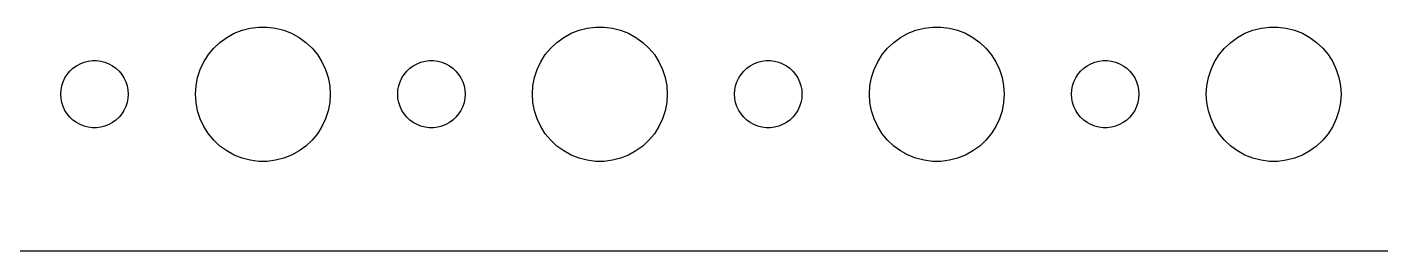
# Model space of a CAD drawing. Header units: metres. Extents: x -120 to 120, y -119 to 119.
# Drawn here: x -3 to 57.3, y -119.5 to -109.5 of the extents above; entities that cross this region are included whole.
import ezdxf

# ---------------------------------------------------------------- set-up
doc = ezdxf.new("R2010")
doc.units = ezdxf.units.M

msp = doc.modelspace()

# ---------------------------------------------------------------- linework, layer by layer
for p, q in [((6.22266, -109.786), (6.57294, -109.647)), ((6.57294, -109.647), (6.93785, -109.553)), ((6.93785, -109.553), (7.31161, -109.506)), ((7.31161, -109.506), (7.68837, -109.506)), ((7.68837, -109.506), (8.06213, -109.553)), ((8.06213, -109.553), (8.42705, -109.647)), ((8.42705, -109.647), (8.77733, -109.786)), ((21.2227, -109.786), (21.5729, -109.647)), ((21.5729, -109.647), (21.9379, -109.553)), ((21.9379, -109.553), (22.3116, -109.506)), ((22.3116, -109.506), (22.6884, -109.506)), ((22.6884, -109.506), (23.0621, -109.553)), ((23.0621, -109.553), (23.427, -109.647)), ((23.427, -109.647), (23.7773, -109.786)), ((36.2227, -109.786), (36.5729, -109.647)), ((36.5729, -109.647), (36.9379, -109.553)), ((36.9379, -109.553), (37.3116, -109.506)), ((37.3116, -109.506), (37.6884, -109.506)), ((37.6884, -109.506), (38.0621, -109.553)), ((38.0621, -109.553), (38.427, -109.647)), ((38.427, -109.647), (38.7773, -109.786)), ((51.2227, -109.786), (51.5729, -109.647)), ((51.5729, -109.647), (51.9379, -109.553)), ((51.9379, -109.553), (52.3116, -109.506)), ((52.3116, -109.506), (52.6884, -109.506)), ((52.6884, -109.506), (53.0621, -109.553)), ((53.0621, -109.553), (53.427, -109.647)), ((53.427, -109.647), (53.7773, -109.786)), ((5.31308, -110.446), (5.58772, -110.188)), ((5.58772, -110.188), (5.89252, -109.967)), ((5.89252, -109.967), (6.22266, -109.786)), ((8.77733, -109.786), (9.10747, -109.967)), ((9.10747, -109.967), (9.41226, -110.188)), ((9.41226, -110.188), (9.6869, -110.446)), ((20.3131, -110.446), (20.5877, -110.188)), ((20.5877, -110.188), (20.8925, -109.967)), ((20.8925, -109.967), (21.2227, -109.786)), ((23.7773, -109.786), (24.1075, -109.967)), ((24.1075, -109.967), (24.4123, -110.188)), ((24.4123, -110.188), (24.6869, -110.446)), ((35.3131, -110.446), (35.5877, -110.188)), ((35.5877, -110.188), (35.8925, -109.967)), ((35.8925, -109.967), (36.2227, -109.786)), ((38.7773, -109.786), (39.1075, -109.967)), ((39.1075, -109.967), (39.4123, -110.188)), ((39.4123, -110.188), (39.6869, -110.446)), ((50.3131, -110.446), (50.5877, -110.188)), ((50.5877, -110.188), (50.8925, -109.967)), ((50.8925, -109.967), (51.2227, -109.786)), ((53.7773, -109.786), (54.1075, -109.967)), ((54.1075, -109.967), (54.4123, -110.188)), ((54.4123, -110.188), (54.6869, -110.446)), ((4.87108, -111.055), (5.07294, -110.737)), ((5.07294, -110.737), (5.31308, -110.446)), ((9.6869, -110.446), (9.92705, -110.737)), ((9.92705, -110.737), (10.1289, -111.055)), ((19.8711, -111.055), (20.0729, -110.737)), ((20.0729, -110.737), (20.3131, -110.446)), ((24.6869, -110.446), (24.927, -110.737)), ((24.927, -110.737), (25.1289, -111.055)), ((34.8711, -111.055), (35.0729, -110.737)), ((35.0729, -110.737), (35.3131, -110.446)), ((39.6869, -110.446), (39.927, -110.737)), ((39.927, -110.737), (40.1289, -111.055)), ((49.8711, -111.055), (50.0729, -110.737)), ((50.0729, -110.737), (50.3131, -110.446)), ((54.6869, -110.446), (54.927, -110.737)), ((54.927, -110.737), (55.1289, -111.055)), ((-1.21352, -111.618), (-1.09344, -111.473)), ((-1.09344, -111.473), (-0.95613, -111.344)), ((-0.95613, -111.344), (-0.80373, -111.234)), ((-0.80373, -111.234), (-0.63866, -111.143)), ((-0.63866, -111.143), (-0.46352, -111.073)), ((-0.46352, -111.073), (-0.28107, -111.027)), ((-0.28107, -111.027), (-0.09418, -111.003)), ((-0.09418, -111.003), (0.09418, -111.003)), ((0.09418, -111.003), (0.28107, -111.027)), ((0.28107, -111.027), (0.46352, -111.073)), ((0.46352, -111.073), (0.63866, -111.143)), ((0.63866, -111.143), (0.80373, -111.234)), ((0.80373, -111.234), (0.95613, -111.344)), ((0.95613, -111.344), (1.09344, -111.473)), ((1.09344, -111.473), (1.21352, -111.618)), ((4.59424, -111.754), (4.71066, -111.396)), ((4.71066, -111.396), (4.87108, -111.055)), ((10.1289, -111.055), (10.2893, -111.396)), ((10.2893, -111.396), (10.4057, -111.754)), ((13.7865, -111.618), (13.9065, -111.473)), ((13.9065, -111.473), (14.0439, -111.344)), ((14.0439, -111.344), (14.1963, -111.234)), ((14.1963, -111.234), (14.3613, -111.143)), ((14.3613, -111.143), (14.5365, -111.073)), ((14.5365, -111.073), (14.7189, -111.027)), ((14.7189, -111.027), (14.9058, -111.003)), ((14.9058, -111.003), (15.0942, -111.003)), ((15.0942, -111.003), (15.2811, -111.027)), ((15.2811, -111.027), (15.4635, -111.073)), ((15.4635, -111.073), (15.6387, -111.143)), ((15.6387, -111.143), (15.8037, -111.234)), ((15.8037, -111.234), (15.9561, -111.344)), ((15.9561, -111.344), (16.0934, -111.473)), ((16.0934, -111.473), (16.2135, -111.618)), ((19.5942, -111.754), (19.7107, -111.396)), ((19.7107, -111.396), (19.8711, -111.055)), ((25.1289, -111.055), (25.2893, -111.396)), ((25.2893, -111.396), (25.4057, -111.754)), ((28.7865, -111.618), (28.9065, -111.473)), ((28.9065, -111.473), (29.0439, -111.344)), ((29.0439, -111.344), (29.1963, -111.234)), ((29.1963, -111.234), (29.3613, -111.143)), ((29.3613, -111.143), (29.5365, -111.073)), ((29.5365, -111.073), (29.7189, -111.027)), ((29.7189, -111.027), (29.9058, -111.003)), ((29.9058, -111.003), (30.0942, -111.003)), ((30.0942, -111.003), (30.2811, -111.027)), ((30.2811, -111.027), (30.4635, -111.073)), ((30.4635, -111.073), (30.6387, -111.143)), ((30.6387, -111.143), (30.8037, -111.234)), ((30.8037, -111.234), (30.9561, -111.344)), ((30.9561, -111.344), (31.0934, -111.473)), ((31.0934, -111.473), (31.2135, -111.618)), ((34.5942, -111.754), (34.7107, -111.396)), ((34.7107, -111.396), (34.8711, -111.055)), ((40.1289, -111.055), (40.2893, -111.396)), ((40.2893, -111.396), (40.4057, -111.754)), ((43.7865, -111.618), (43.9065, -111.473)), ((43.9065, -111.473), (44.0439, -111.344)), ((44.0439, -111.344), (44.1963, -111.234)), ((44.1963, -111.234), (44.3613, -111.143)), ((44.3613, -111.143), (44.5365, -111.073)), ((44.5365, -111.073), (44.7189, -111.027)), ((44.7189, -111.027), (44.9058, -111.003)), ((44.9058, -111.003), (45.0942, -111.003)), ((45.0942, -111.003), (45.2811, -111.027)), ((45.2811, -111.027), (45.4635, -111.073)), ((45.4635, -111.073), (45.6387, -111.143)), ((45.6387, -111.143), (45.8037, -111.234)), ((45.8037, -111.234), (45.9561, -111.344)), ((45.9561, -111.344), (46.0934, -111.473)), ((46.0934, -111.473), (46.2135, -111.618)), ((49.5942, -111.754), (49.7107, -111.396)), ((49.7107, -111.396), (49.8711, -111.055)), ((55.1289, -111.055), (55.2893, -111.396)), ((55.2893, -111.396), (55.4057, -111.754)), ((-1.45287, -112.127), (-1.39465, -111.948)), ((-1.39465, -111.948), (-1.31445, -111.777)), ((-1.31445, -111.777), (-1.21352, -111.618)), ((1.21352, -111.618), (1.31445, -111.777)), ((1.31445, -111.777), (1.39465, -111.948)), ((1.39465, -111.948), (1.45287, -112.127)), ((4.52365, -112.124), (4.59424, -111.754)), ((10.4057, -111.754), (10.4763, -112.124)), ((13.5471, -112.127), (13.6053, -111.948)), ((13.6053, -111.948), (13.6855, -111.777)), ((13.6855, -111.777), (13.7865, -111.618)), ((16.2135, -111.618), (16.3145, -111.777)), ((16.3145, -111.777), (16.3947, -111.948)), ((16.3947, -111.948), (16.4529, -112.127)), ((19.5237, -112.124), (19.5942, -111.754)), ((25.4057, -111.754), (25.4763, -112.124)), ((28.5471, -112.127), (28.6053, -111.948)), ((28.6053, -111.948), (28.6855, -111.777)), ((28.6855, -111.777), (28.7865, -111.618)), ((31.2135, -111.618), (31.3145, -111.777)), ((31.3145, -111.777), (31.3947, -111.948)), ((31.3947, -111.948), (31.4529, -112.127)), ((34.5237, -112.124), (34.5942, -111.754)), ((40.4057, -111.754), (40.4763, -112.124)), ((43.5471, -112.127), (43.6053, -111.948)), ((43.6053, -111.948), (43.6855, -111.777)), ((43.6855, -111.777), (43.7865, -111.618)), ((46.2135, -111.618), (46.3145, -111.777)), ((46.3145, -111.777), (46.3947, -111.948)), ((46.3947, -111.948), (46.4529, -112.127)), ((49.5237, -112.124), (49.5942, -111.754)), ((55.4057, -111.754), (55.4763, -112.124)), ((-1.5, -112.5), (-1.48816, -112.312)), ((-1.48816, -112.688), (-1.5, -112.5)), ((-1.48816, -112.312), (-1.45287, -112.127)), ((-1.45287, -112.873), (-1.48816, -112.688)), ((1.45287, -112.127), (1.48816, -112.312)), ((1.48816, -112.688), (1.45287, -112.873)), ((1.48816, -112.312), (1.5, -112.5)), ((1.5, -112.5), (1.48816, -112.688)), ((4.5, -112.5), (4.52365, -112.124)), ((4.52365, -112.876), (4.5, -112.5)), ((10.4763, -112.124), (10.5, -112.5)), ((10.5, -112.5), (10.4763, -112.876)), ((13.5, -112.5), (13.5118, -112.312)), ((13.5118, -112.688), (13.5, -112.5)), ((13.5118, -112.312), (13.5471, -112.127)), ((13.5471, -112.873), (13.5118, -112.688)), ((16.4529, -112.127), (16.4882, -112.312)), ((16.4882, -112.688), (16.4529, -112.873)), ((16.4882, -112.312), (16.5, -112.5)), ((16.5, -112.5), (16.4882, -112.688)), ((19.5, -112.5), (19.5237, -112.124)), ((19.5237, -112.876), (19.5, -112.5)), ((25.4763, -112.124), (25.5, -112.5)), ((25.5, -112.5), (25.4763, -112.876)), ((28.5, -112.5), (28.5118, -112.312)), ((28.5118, -112.688), (28.5, -112.5)), ((28.5118, -112.312), (28.5471, -112.127)), ((28.5471, -112.873), (28.5118, -112.688)), ((31.4529, -112.127), (31.4882, -112.312)), ((31.4882, -112.688), (31.4529, -112.873)), ((31.4882, -112.312), (31.5, -112.5)), ((31.5, -112.5), (31.4882, -112.688)), ((34.5, -112.5), (34.5237, -112.124)), ((34.5237, -112.876), (34.5, -112.5)), ((40.4763, -112.124), (40.5, -112.5)), ((40.5, -112.5), (40.4763, -112.876)), ((43.5, -112.5), (43.5118, -112.312)), ((43.5118, -112.688), (43.5, -112.5)), ((43.5118, -112.312), (43.5471, -112.127)), ((43.5471, -112.873), (43.5118, -112.688)), ((46.4529, -112.127), (46.4882, -112.312)), ((46.4882, -112.688), (46.4529, -112.873)), ((46.4882, -112.312), (46.5, -112.5)), ((46.5, -112.5), (46.4882, -112.688)), ((49.5, -112.5), (49.5237, -112.124)), ((49.5237, -112.876), (49.5, -112.5)), ((55.4763, -112.124), (55.5, -112.5)), ((55.5, -112.5), (55.4763, -112.876)), ((-1.39465, -113.052), (-1.45287, -112.873)), ((-1.31445, -113.223), (-1.39465, -113.052)), ((-1.21352, -113.382), (-1.31445, -113.223)), ((1.31445, -113.223), (1.21352, -113.382)), ((1.39465, -113.052), (1.31445, -113.223)), ((1.45287, -112.873), (1.39465, -113.052)), ((4.59424, -113.246), (4.52365, -112.876)), ((4.71066, -113.604), (4.59424, -113.246)), ((10.4057, -113.246), (10.2893, -113.604)), ((10.4763, -112.876), (10.4057, -113.246)), ((13.6053, -113.052), (13.5471, -112.873)), ((13.6855, -113.223), (13.6053, -113.052)), ((13.7865, -113.382), (13.6855, -113.223)), ((16.3145, -113.223), (16.2135, -113.382)), ((16.3947, -113.052), (16.3145, -113.223)), ((16.4529, -112.873), (16.3947, -113.052)), ((19.5942, -113.246), (19.5237, -112.876)), ((19.7107, -113.604), (19.5942, -113.246)), ((25.4057, -113.246), (25.2893, -113.604)), ((25.4763, -112.876), (25.4057, -113.246)), ((28.6053, -113.052), (28.5471, -112.873)), ((28.6855, -113.223), (28.6053, -113.052)), ((28.7865, -113.382), (28.6855, -113.223)), ((31.3145, -113.223), (31.2135, -113.382)), ((31.3947, -113.052), (31.3145, -113.223)), ((31.4529, -112.873), (31.3947, -113.052)), ((34.5942, -113.246), (34.5237, -112.876)), ((34.7107, -113.604), (34.5942, -113.246)), ((40.4057, -113.246), (40.2893, -113.604)), ((40.4763, -112.876), (40.4057, -113.246)), ((43.6053, -113.052), (43.5471, -112.873)), ((43.6855, -113.223), (43.6053, -113.052)), ((43.7865, -113.382), (43.6855, -113.223)), ((46.3145, -113.223), (46.2135, -113.382)), ((46.3947, -113.052), (46.3145, -113.223)), ((46.4529, -112.873), (46.3947, -113.052)), ((49.5942, -113.246), (49.5237, -112.876)), ((49.7107, -113.604), (49.5942, -113.246)), ((55.4057, -113.246), (55.2893, -113.604)), ((55.4763, -112.876), (55.4057, -113.246)), ((-1.09344, -113.527), (-1.21352, -113.382)), ((-0.95613, -113.656), (-1.09344, -113.527)), ((-0.80373, -113.766), (-0.95613, -113.656)), ((-0.63866, -113.857), (-0.80373, -113.766)), ((-0.46352, -113.927), (-0.63866, -113.857)), ((0.63866, -113.857), (0.46352, -113.927)), ((0.80373, -113.766), (0.63866, -113.857)), ((0.95613, -113.656), (0.80373, -113.766)), ((1.09344, -113.527), (0.95613, -113.656)), ((1.21352, -113.382), (1.09344, -113.527)), ((4.87108, -113.945), (4.71066, -113.604)), ((10.2893, -113.604), (10.1289, -113.945)), ((13.9065, -113.527), (13.7865, -113.382)), ((14.0439, -113.656), (13.9065, -113.527)), ((14.1963, -113.766), (14.0439, -113.656)), ((14.3613, -113.857), (14.1963, -113.766)), ((14.5365, -113.927), (14.3613, -113.857)), ((15.6387, -113.857), (15.4635, -113.927)), ((15.8037, -113.766), (15.6387, -113.857)), ((15.9561, -113.656), (15.8037, -113.766)), ((16.0934, -113.527), (15.9561, -113.656)), ((16.2135, -113.382), (16.0934, -113.527)), ((19.8711, -113.945), (19.7107, -113.604)), ((25.2893, -113.604), (25.1289, -113.945)), ((28.9065, -113.527), (28.7865, -113.382)), ((29.0439, -113.656), (28.9065, -113.527)), ((29.1963, -113.766), (29.0439, -113.656)), ((29.3613, -113.857), (29.1963, -113.766)), ((29.5365, -113.927), (29.3613, -113.857)), ((30.6387, -113.857), (30.4635, -113.927)), ((30.8037, -113.766), (30.6387, -113.857)), ((30.9561, -113.656), (30.8037, -113.766)), ((31.0934, -113.527), (30.9561, -113.656)), ((31.2135, -113.382), (31.0934, -113.527)), ((34.8711, -113.945), (34.7107, -113.604)), ((40.2893, -113.604), (40.1289, -113.945)), ((43.9065, -113.527), (43.7865, -113.382)), ((44.0439, -113.656), (43.9065, -113.527)), ((44.1963, -113.766), (44.0439, -113.656)), ((44.3613, -113.857), (44.1963, -113.766)), ((44.5365, -113.927), (44.3613, -113.857)), ((45.6387, -113.857), (45.4635, -113.927)), ((45.8037, -113.766), (45.6387, -113.857)), ((45.9561, -113.656), (45.8037, -113.766)), ((46.0934, -113.527), (45.9561, -113.656)), ((46.2135, -113.382), (46.0934, -113.527)), ((49.8711, -113.945), (49.7107, -113.604)), ((55.2893, -113.604), (55.1289, -113.945)), ((-0.28107, -113.973), (-0.46352, -113.927)), ((-0.09418, -113.997), (-0.28107, -113.973)), ((0.09418, -113.997), (-0.09418, -113.997)), ((0.28107, -113.973), (0.09418, -113.997)), ((0.46352, -113.927), (0.28107, -113.973)), ((5.07294, -114.263), (4.87108, -113.945)), ((5.31308, -114.554), (5.07294, -114.263)), ((9.92705, -114.263), (9.6869, -114.554)), ((10.1289, -113.945), (9.92705, -114.263)), ((14.7189, -113.973), (14.5365, -113.927)), ((14.9058, -113.997), (14.7189, -113.973)), ((15.0942, -113.997), (14.9058, -113.997)), ((15.2811, -113.973), (15.0942, -113.997)), ((15.4635, -113.927), (15.2811, -113.973)), ((20.0729, -114.263), (19.8711, -113.945)), ((20.3131, -114.554), (20.0729, -114.263)), ((24.927, -114.263), (24.6869, -114.554)), ((25.1289, -113.945), (24.927, -114.263)), ((29.7189, -113.973), (29.5365, -113.927)), ((29.9058, -113.997), (29.7189, -113.973)), ((30.0942, -113.997), (29.9058, -113.997)), ((30.2811, -113.973), (30.0942, -113.997)), ((30.4635, -113.927), (30.2811, -113.973)), ((35.0729, -114.263), (34.8711, -113.945)), ((35.3131, -114.554), (35.0729, -114.263)), ((39.927, -114.263), (39.6869, -114.554)), ((40.1289, -113.945), (39.927, -114.263)), ((44.7189, -113.973), (44.5365, -113.927)), ((44.9058, -113.997), (44.7189, -113.973)), ((45.0942, -113.997), (44.9058, -113.997)), ((45.2811, -113.973), (45.0942, -113.997)), ((45.4635, -113.927), (45.2811, -113.973)), ((50.0729, -114.263), (49.8711, -113.945)), ((50.3131, -114.554), (50.0729, -114.263)), ((54.927, -114.263), (54.6869, -114.554)), ((55.1289, -113.945), (54.927, -114.263)), ((5.58772, -114.812), (5.31308, -114.554)), ((5.89252, -115.033), (5.58772, -114.812)), ((6.22266, -115.214), (5.89252, -115.033)), ((9.10747, -115.033), (8.77733, -115.214)), ((9.41226, -114.812), (9.10747, -115.033)), ((9.6869, -114.554), (9.41226, -114.812)), ((20.5877, -114.812), (20.3131, -114.554)), ((20.8925, -115.033), (20.5877, -114.812)), ((21.2227, -115.214), (20.8925, -115.033)), ((24.1075, -115.033), (23.7773, -115.214)), ((24.4123, -114.812), (24.1075, -115.033)), ((24.6869, -114.554), (24.4123, -114.812)), ((35.5877, -114.812), (35.3131, -114.554)), ((35.8925, -115.033), (35.5877, -114.812)), ((36.2227, -115.214), (35.8925, -115.033)), ((39.1075, -115.033), (38.7773, -115.214)), ((39.4123, -114.812), (39.1075, -115.033)), ((39.6869, -114.554), (39.4123, -114.812)), ((50.5877, -114.812), (50.3131, -114.554)), ((50.8925, -115.033), (50.5877, -114.812)), ((51.2227, -115.214), (50.8925, -115.033)), ((54.1075, -115.033), (53.7773, -115.214)), ((54.4123, -114.812), (54.1075, -115.033)), ((54.6869, -114.554), (54.4123, -114.812)), ((6.57294, -115.353), (6.22266, -115.214)), ((6.93785, -115.447), (6.57294, -115.353)), ((7.31161, -115.494), (6.93785, -115.447)), ((7.68837, -115.494), (7.31161, -115.494)), ((8.06213, -115.447), (7.68837, -115.494)), ((8.42705, -115.353), (8.06213, -115.447)), ((8.77733, -115.214), (8.42705, -115.353)), ((21.5729, -115.353), (21.2227, -115.214)), ((21.9379, -115.447), (21.5729, -115.353)), ((22.3116, -115.494), (21.9379, -115.447)), ((22.6884, -115.494), (22.3116, -115.494)), ((23.0621, -115.447), (22.6884, -115.494)), ((23.427, -115.353), (23.0621, -115.447)), ((23.7773, -115.214), (23.427, -115.353)), ((36.5729, -115.353), (36.2227, -115.214)), ((36.9379, -115.447), (36.5729, -115.353)), ((37.3116, -115.494), (36.9379, -115.447)), ((37.6884, -115.494), (37.3116, -115.494)), ((38.0621, -115.447), (37.6884, -115.494)), ((38.427, -115.353), (38.0621, -115.447)), ((38.7773, -115.214), (38.427, -115.353)), ((51.5729, -115.353), (51.2227, -115.214)), ((51.9379, -115.447), (51.5729, -115.353)), ((52.3116, -115.494), (51.9379, -115.447)), ((52.6884, -115.494), (52.3116, -115.494)), ((53.0621, -115.447), (52.6884, -115.494)), ((53.427, -115.353), (53.0621, -115.447)), ((53.7773, -115.214), (53.427, -115.353)), ((-114.814, -119.49), (114.814, -119.49))]:
    msp.add_line(p, q)

doc.saveas('drawing.dxf')
